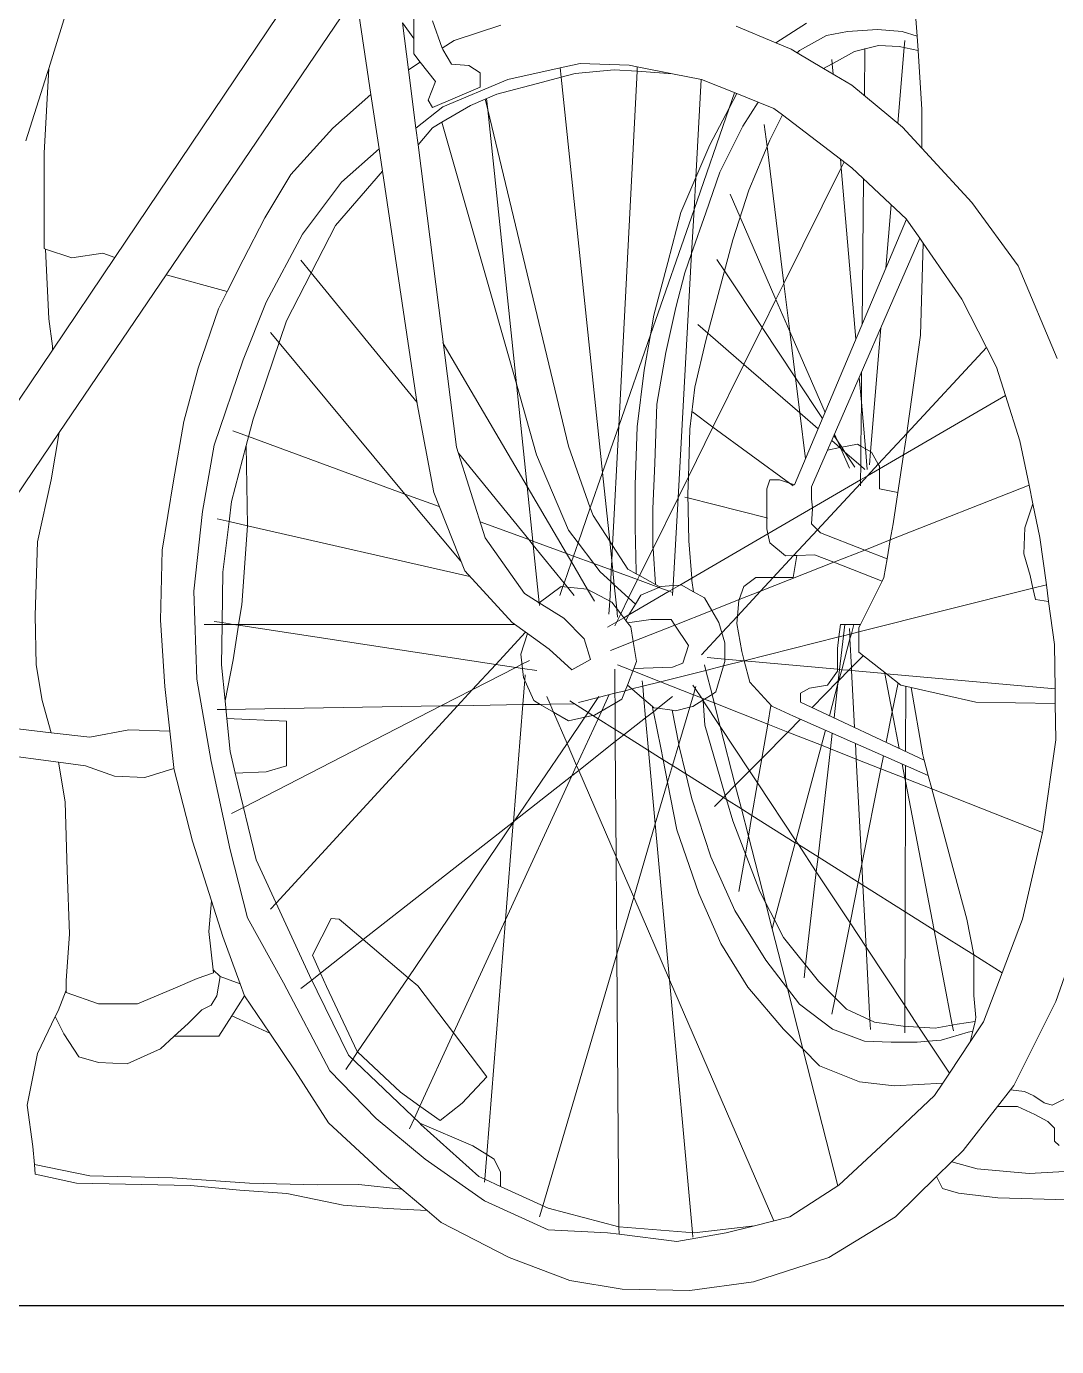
# Model space of a CAD drawing. Header units: metres. Extents: x 2304 to 3408, y 318 to 588.
# Drawn here: x 2638.878 to 2639.447, y 347.889 to 348.62 of the extents above; entities that cross this region are included whole.
import ezdxf

# ---------------------------------------------------------------- set-up
doc = ezdxf.new("R2010")
doc.units = ezdxf.units.M
doc.header["$LTSCALE"] = 5.5
doc.header["$MEASUREMENT"] = 0
doc.layers.add('HACH', color=251, linetype='Continuous', lineweight=5)
doc.layers.add('PENA 06', color=6, linetype='Continuous')

# ---------------------------------------------------------------- blocks, each defined once
blk = doc.blocks.new('Three_Bikes')
for p, q in [((0.08827, -0.39018), (0.21918, -0.19572)), ((0.05053, -0.28232), (0.06552, -0.23386)), ((0.22584, -0.24022), (0.11746, -0.40016)), ((0.23436, -0.29721), (0.22584, -0.24022)), ((0.25879, -0.26518), (0.25879, -0.24275)), ((0.275, -0.27078), (0.26952, -0.25512)), ((0.54591, -0.26383), (0.54526, -0.25397)), ((0.2524, -0.25624), (0.2558, -0.28304)), ((0.2524, -0.25624), (0.25879, -0.26518)), ((0.30838, -0.25756), (0.28188, -0.26639)), ((0.46533, -0.26764), (0.44275, -0.25814)), ((0.48287, -0.25648), (0.46533, -0.26764)), ((0.49423, -0.26357), (0.47887, -0.2721)), ((0.50618, -0.2613), (0.49423, -0.26357)), ((0.52324, -0.26016), (0.50618, -0.2613)), ((0.53747, -0.2613), (0.52324, -0.26016)), ((0.54591, -0.26383), (0.53747, -0.2613)), ((0.25879, -0.26518), (0.25879, -0.27409)), ((0.28188, -0.26639), (0.275, -0.27078)), ((0.27529, -0.27161), (0.275, -0.27078)), ((0.4741, -0.27133), (0.46533, -0.26764)), ((0.52381, -0.26926), (0.51016, -0.27267)), ((0.51615, -0.27118), (0.51588, -0.29786)), ((0.51615, -0.27088), (0.51615, -0.27118)), ((0.53576, -0.26983), (0.52381, -0.26926)), ((0.53853, -0.2704), (0.53493, -0.31363)), ((0.54645, -0.27205), (0.53576, -0.26983)), ((0.53886, -0.26647), (0.53853, -0.2704)), ((0.54645, -0.27205), (0.54591, -0.26383)), ((0.25879, -0.27409), (0.26249, -0.27877)), ((0.28024, -0.27986), (0.27529, -0.27161)), ((0.47749, -0.27335), (0.4741, -0.27133)), ((0.47887, -0.2721), (0.47749, -0.27335)), ((0.49256, -0.28232), (0.47749, -0.27335)), ((0.49256, -0.28232), (0.49992, -0.27836)), ((0.49744, -0.27969), (0.49722, -0.27719)), ((0.51016, -0.27267), (0.49992, -0.27836)), ((0.54645, -0.27205), (0.54867, -0.3058)), ((0.03745, -0.32364), (0.04961, -0.2853)), ((0.05053, -0.28232), (0.04805, -0.33074)), ((0.04961, -0.2853), (0.05053, -0.28232)), ((0.26249, -0.27877), (0.2558, -0.28304)), ((0.2558, -0.28304), (0.26005, -0.3165)), ((0.26249, -0.27877), (0.27117, -0.28976)), ((0.29014, -0.28068), (0.28024, -0.27986)), ((0.29674, -0.28481), (0.29014, -0.28068)), ((0.29674, -0.29305), (0.29674, -0.28481)), ((0.34236, -0.28206), (0.3124, -0.28865)), ((0.35365, -0.27958), (0.34236, -0.28206)), ((0.34236, -0.28206), (0.34291, -0.28735)), ((0.34291, -0.28735), (0.35094, -0.2853)), ((0.35094, -0.2853), (0.37311, -0.28312)), ((0.3817, -0.28041), (0.35365, -0.27958)), ((0.37311, -0.28312), (0.38617, -0.28384)), ((0.38617, -0.28384), (0.3757, -0.48643)), ((0.3863, -0.28133), (0.3817, -0.28041)), ((0.3863, -0.28133), (0.38617, -0.28384)), ((0.38617, -0.28384), (0.38898, -0.28399)), ((0.40641, -0.28535), (0.3863, -0.28133)), ((0.38898, -0.28399), (0.40641, -0.28535)), ((0.42295, -0.28865), (0.40641, -0.28535)), ((0.49256, -0.28232), (0.50875, -0.29195)), ((0.49794, -0.28552), (0.49744, -0.27969)), ((0.27117, -0.28976), (0.26704, -0.30048)), ((0.26952, -0.3046), (0.29674, -0.29305)), ((0.3124, -0.28865), (0.27528, -0.30432)), ((0.30617, -0.29703), (0.33225, -0.29008)), ((0.33225, -0.29008), (0.34291, -0.28735)), ((0.34291, -0.28735), (0.36648, -0.51294)), ((0.42281, -0.28863), (0.4197, -0.34466)), ((0.44316, -0.29673), (0.42295, -0.28865)), ((0.53762, -0.31587), (0.50875, -0.29195)), ((0.23436, -0.29721), (0.21257, -0.31648)), ((0.23436, -0.29721), (0.23898, -0.32814)), ((0.26704, -0.30048), (0.26952, -0.3046)), ((0.29957, -0.2999), (0.29117, -0.30355)), ((0.30617, -0.29703), (0.29957, -0.2999)), ((0.29957, -0.2999), (0.301, -0.30588)), ((0.301, -0.30588), (0.30034, -0.29956)), ((0.4388, -0.30496), (0.44184, -0.29621)), ((0.44316, -0.29673), (0.4388, -0.30496)), ((0.45523, -0.30156), (0.44316, -0.29673)), ((0.27528, -0.30432), (0.26005, -0.3165)), ((0.27486, -0.313), (0.29117, -0.30355)), ((0.31733, -0.46223), (0.301, -0.30588)), ((0.301, -0.30588), (0.34704, -0.49791)), ((0.41869, -0.36279), (0.4388, -0.30496)), ((0.4388, -0.30496), (0.42768, -0.32596)), ((0.45523, -0.30156), (0.44645, -0.31532)), ((0.4642, -0.30515), (0.45523, -0.30156)), ((0.46915, -0.3089), (0.4642, -0.30515)), ((0.54867, -0.3058), (0.54867, -0.32784)), ((0.26124, -0.32594), (0.26943, -0.31615)), ((0.26943, -0.31615), (0.27486, -0.313)), ((0.27486, -0.313), (0.31733, -0.46223)), ((0.44645, -0.31532), (0.43337, -0.34148)), ((0.46029, -0.3269), (0.45875, -0.31439)), ((0.46915, -0.3089), (0.46181, -0.32328)), ((0.46915, -0.3089), (0.50875, -0.33896)), ((0.54867, -0.32784), (0.53762, -0.31587)), ((0.21257, -0.31648), (0.18865, -0.34287)), ((0.26005, -0.3165), (0.26124, -0.32594)), ((0.46181, -0.32328), (0.44986, -0.35171)), ((0.04805, -0.33074), (0.04805, -0.38516)), ((0.23898, -0.32814), (0.21753, -0.3472)), ((0.23898, -0.32814), (0.2409, -0.34098)), ((0.26124, -0.32594), (0.28312, -0.49846)), ((0.42768, -0.32596), (0.4197, -0.34466)), ((0.46993, -0.40512), (0.46029, -0.3269)), ((0.57722, -0.35875), (0.54867, -0.32784)), ((0.50257, -0.33908), (0.50212, -0.33393)), ((0.50429, -0.33558), (0.50257, -0.33908)), ((0.53977, -0.36834), (0.50875, -0.33896)), ((0.18865, -0.34287), (0.1738, -0.36761)), ((0.2409, -0.34098), (0.21423, -0.37194)), ((0.26076, -0.47376), (0.2409, -0.34098)), ((0.4197, -0.34466), (0.41118, -0.36463)), ((0.4197, -0.34466), (0.41869, -0.36279)), ((0.43337, -0.34148), (0.4254, -0.36479)), ((0.50257, -0.33908), (0.46993, -0.40512)), ((0.511, -0.43681), (0.50257, -0.33908)), ((0.5154, -0.34526), (0.51456, -0.42835)), ((0.21753, -0.3472), (0.19525, -0.37689)), ((0.44986, -0.35171), (0.44076, -0.38014)), ((0.43919, -0.35412), (0.4449, -0.36722)), ((0.53105, -0.36008), (0.52804, -0.39627)), ((0.60362, -0.39503), (0.57722, -0.35875)), ((0.1738, -0.36761), (0.16142, -0.39152)), ((0.39378, -0.43444), (0.41869, -0.36279)), ((0.41118, -0.36463), (0.40379, -0.39306)), ((0.41869, -0.36279), (0.41729, -0.38795)), ((0.4254, -0.36479), (0.41729, -0.38795)), ((0.4449, -0.36722), (0.4654, -0.41428)), ((0.53977, -0.36834), (0.47603, -0.52003)), ((0.5401, -0.36865), (0.53977, -0.36834)), ((0.54743, -0.37925), (0.5401, -0.36865)), ((0.21423, -0.37194), (0.18618, -0.42637)), ((0.19525, -0.37689), (0.17463, -0.41565)), ((0.44076, -0.38014), (0.4345, -0.40346)), ((0.54743, -0.37925), (0.49486, -0.50011)), ((0.54933, -0.382), (0.54743, -0.37925)), ((0.54933, -0.382), (0.54792, -0.43448)), ((0.57145, -0.414), (0.54933, -0.382)), ((0.04805, -0.38516), (0.04878, -0.3854)), ((0.04878, -0.3854), (0.06379, -0.39041)), ((0.04878, -0.3854), (0.05067, -0.42516)), ((0.08827, -0.39018), (0.05264, -0.44311)), ((0.06379, -0.39041), (0.0815, -0.38778)), ((0.0815, -0.38778), (0.08827, -0.39018)), ((0.16142, -0.39152), (0.15232, -0.40971)), ((0.41729, -0.38795), (0.40955, -0.52733)), ((0.41729, -0.38795), (0.41346, -0.39891)), ((0.436, -0.3979), (0.43162, -0.39132)), ((0.19443, -0.39174), (0.20031, -0.39895)), ((0.20031, -0.39895), (0.26065, -0.47299)), ((0.40379, -0.39306), (0.39582, -0.42319)), ((0.41346, -0.39891), (0.40834, -0.41881)), ((0.45752, -0.43025), (0.436, -0.3979)), ((0.62589, -0.44781), (0.60362, -0.39503)), ((0.05658, -0.49), (0.11746, -0.40016)), ((0.15232, -0.40971), (0.11746, -0.40016)), ((0.4345, -0.40346), (0.4254, -0.43758)), ((0.46993, -0.40512), (0.4654, -0.41428)), ((0.47329, -0.43239), (0.46993, -0.40512)), ((0.15232, -0.40971), (0.1474, -0.41956)), ((0.4654, -0.41428), (0.45752, -0.43025)), ((0.4654, -0.41428), (0.47329, -0.43239)), ((0.58554, -0.44159), (0.57145, -0.414)), ((0.1474, -0.41956), (0.13585, -0.45337)), ((0.17463, -0.41565), (0.16143, -0.44864)), ((0.40834, -0.41881), (0.40265, -0.4444)), ((0.05067, -0.42516), (0.05264, -0.4409)), ((0.16721, -0.48245), (0.18618, -0.42637)), ((0.39582, -0.42319), (0.39378, -0.43444)), ((0.4209, -0.42852), (0.42652, -0.43339)), ((0.17711, -0.43297), (0.18197, -0.43882)), ((0.3757, -0.48643), (0.39378, -0.43444)), ((0.39378, -0.43444), (0.39013, -0.45447)), ((0.42652, -0.43339), (0.44713, -0.45127)), ((0.45752, -0.43025), (0.44713, -0.45127)), ((0.47655, -0.45887), (0.45752, -0.43025)), ((0.47329, -0.43239), (0.49343, -0.47862)), ((0.47655, -0.45887), (0.47329, -0.43239)), ((0.52519, -0.43036), (0.51931, -0.50096)), ((0.54792, -0.43448), (0.54044, -0.48759)), ((0.05264, -0.44311), (-0.05803, -0.60752)), ((0.05264, -0.4409), (0.05264, -0.44311)), ((0.18197, -0.43882), (0.25376, -0.52518)), ((0.27528, -0.43874), (0.27562, -0.43933)), ((0.27562, -0.43933), (0.32345, -0.52083)), ((0.40265, -0.4444), (0.39753, -0.47397)), ((0.4254, -0.43758), (0.41914, -0.4643)), ((0.58554, -0.44159), (0.53997, -0.49072)), ((0.59124, -0.45276), (0.58554, -0.44159)), ((0.16143, -0.44864), (0.14493, -0.49729)), ((0.44713, -0.45127), (0.42948, -0.48698)), ((0.44713, -0.45127), (0.47903, -0.47893)), ((0.13585, -0.45337), (0.1276, -0.48389)), ((0.39013, -0.45447), (0.38615, -0.48688)), ((0.49198, -0.48207), (0.47655, -0.45887)), ((0.47903, -0.47893), (0.47655, -0.45887)), ((0.51411, -0.47285), (0.51288, -0.45867)), ((0.51428, -0.45545), (0.51411, -0.47285)), ((0.59631, -0.46891), (0.59124, -0.45276)), ((0.31733, -0.46223), (0.32889, -0.50285)), ((0.32345, -0.52083), (0.31733, -0.46223)), ((0.41914, -0.4643), (0.4163, -0.48818)), ((0.26076, -0.47376), (0.27018, -0.52434)), ((0.39753, -0.47397), (0.39639, -0.50752)), ((0.51411, -0.47285), (0.51386, -0.49785)), ((0.51639, -0.4993), (0.51411, -0.47285)), ((0.59631, -0.46891), (0.53815, -0.50281)), ((0.60444, -0.49482), (0.59631, -0.46891)), ((0.41774, -0.47834), (0.42948, -0.48698)), ((0.48226, -0.50519), (0.47903, -0.47893)), ((0.47903, -0.47893), (0.48949, -0.488)), ((0.1276, -0.48389), (0.12182, -0.5177)), ((0.15566, -0.48905), (0.1646, -0.49234)), ((0.16323, -0.49754), (0.16721, -0.48245)), ((0.36648, -0.51294), (0.3757, -0.48643)), ((0.3757, -0.48643), (0.37218, -0.55461)), ((0.38615, -0.48688), (0.38501, -0.51986)), ((0.42948, -0.48698), (0.41546, -0.51535)), ((0.4163, -0.48818), (0.41546, -0.51535)), ((0.42948, -0.48698), (0.47304, -0.51903)), ((0.54044, -0.48759), (0.53997, -0.49072)), ((-0.0466, -0.64227), (0.05658, -0.49)), ((0.05658, -0.49), (0.05199, -0.51714)), ((0.1646, -0.49234), (0.25376, -0.52518)), ((0.49721, -0.4947), (0.50184, -0.49872)), ((0.50053, -0.49492), (0.49847, -0.49181)), ((0.49882, -0.49099), (0.50053, -0.49492)), ((0.50292, -0.4985), (0.50053, -0.49492)), ((0.50053, -0.49492), (0.50216, -0.49865)), ((0.51187, -0.49671), (0.50292, -0.4985)), ((0.51187, -0.49671), (0.51386, -0.49785)), ((0.53997, -0.49072), (0.52378, -0.50817)), ((0.53997, -0.49072), (0.53815, -0.50281)), ((0.60975, -0.5202), (0.60444, -0.49482)), ((0.14493, -0.49729), (0.13833, -0.53523)), ((0.16323, -0.49754), (0.15483, -0.52946)), ((0.16323, -0.49754), (0.16393, -0.54315)), ((0.29959, -0.55022), (0.28312, -0.49846)), ((0.28422, -0.50191), (0.32437, -0.55118)), ((0.32889, -0.50285), (0.34704, -0.54574)), ((0.34704, -0.49791), (0.35949, -0.53305)), ((0.49486, -0.50011), (0.4857, -0.52116)), ((0.49486, -0.50011), (0.50184, -0.49872)), ((0.50184, -0.49872), (0.50216, -0.49865)), ((0.50184, -0.49872), (0.5024, -0.4992)), ((0.50216, -0.49865), (0.50292, -0.4985)), ((0.50216, -0.49865), (0.5024, -0.4992)), ((0.5024, -0.4992), (0.50471, -0.50121)), ((0.5024, -0.4992), (0.50732, -0.51049)), ((0.50471, -0.50121), (0.50292, -0.4985)), ((0.50471, -0.50121), (0.51374, -0.50904)), ((0.51047, -0.50986), (0.50471, -0.50121)), ((0.51386, -0.49785), (0.51374, -0.50904)), ((0.51983, -0.50126), (0.51386, -0.49785)), ((0.51741, -0.51112), (0.51639, -0.4993)), ((0.51931, -0.50096), (0.51867, -0.5086)), ((0.51983, -0.50126), (0.52378, -0.50817)), ((0.53815, -0.50281), (0.52438, -0.51083)), ((0.53815, -0.50281), (0.53489, -0.5244)), ((0.39639, -0.50752), (0.39525, -0.53367)), ((0.51374, -0.50904), (0.51366, -0.51708)), ((0.51374, -0.50904), (0.51615, -0.51112)), ((0.52378, -0.50817), (0.5177, -0.51473)), ((0.52438, -0.51083), (0.5177, -0.51473)), ((0.52378, -0.50817), (0.52438, -0.50922)), ((0.52438, -0.50922), (0.52438, -0.51083)), ((0.52438, -0.51083), (0.52438, -0.5223)), ((0.05199, -0.51714), (0.04412, -0.55255)), ((0.12182, -0.5177), (0.11522, -0.55728)), ((0.35949, -0.53305), (0.36648, -0.51294)), ((0.36648, -0.51294), (0.37058, -0.55215)), ((0.41546, -0.51535), (0.40955, -0.52733)), ((0.41546, -0.51535), (0.41516, -0.52515)), ((0.46181, -0.51718), (0.4601, -0.5223)), ((0.4675, -0.51718), (0.46181, -0.51718)), ((0.47603, -0.52003), (0.4675, -0.51718)), ((0.47304, -0.51903), (0.47515, -0.52058)), ((0.51366, -0.51708), (0.48621, -0.53308)), ((0.51364, -0.5191), (0.48908, -0.54558)), ((0.51364, -0.5191), (0.51363, -0.52058)), ((0.5177, -0.51473), (0.51364, -0.5191)), ((0.51366, -0.51708), (0.51364, -0.5191)), ((0.5177, -0.51473), (0.51366, -0.51708)), ((0.25376, -0.52518), (0.27336, -0.53239)), ((0.25376, -0.52518), (0.28565, -0.56354)), ((0.27018, -0.52434), (0.28783, -0.56904)), ((0.32671, -0.55204), (0.32345, -0.52083)), ((0.32345, -0.52083), (0.34591, -0.55912)), ((0.38501, -0.51986), (0.38501, -0.54431)), ((0.40955, -0.52733), (0.39528, -0.55621)), ((0.40955, -0.52733), (0.40676, -0.57741)), ((0.41333, -0.52689), (0.41521, -0.52736)), ((0.41516, -0.52515), (0.41573, -0.55187)), ((0.4601, -0.54505), (0.4601, -0.5223)), ((0.4857, -0.52116), (0.4857, -0.52799)), ((0.53489, -0.5244), (0.52438, -0.5223)), ((0.53064, -0.55141), (0.60975, -0.5202)), ((0.53489, -0.5244), (0.53221, -0.5422)), ((0.61197, -0.53082), (0.60975, -0.5202)), ((0.15483, -0.52946), (0.15343, -0.54091)), ((0.35255, -0.553), (0.35949, -0.53305)), ((0.35949, -0.53305), (0.36107, -0.53749)), ((0.39525, -0.53367), (0.39525, -0.55585)), ((0.41521, -0.52736), (0.4601, -0.53873)), ((0.48621, -0.53308), (0.46072, -0.54793)), ((0.4857, -0.52799), (0.48621, -0.53308)), ((0.48627, -0.53367), (0.4857, -0.5422)), ((0.48621, -0.53308), (0.48627, -0.53367)), ((0.61197, -0.53082), (0.60744, -0.5444)), ((0.61599, -0.55007), (0.61197, -0.53082)), ((0.13833, -0.53523), (0.13338, -0.58058)), ((0.15343, -0.54091), (0.14658, -0.53935)), ((0.15343, -0.54091), (0.14988, -0.56986)), ((0.16391, -0.54331), (0.15343, -0.54091)), ((0.29665, -0.54097), (0.32437, -0.55118)), ((0.36107, -0.53749), (0.37058, -0.55215)), ((0.4601, -0.53873), (0.46064, -0.53887)), ((0.4857, -0.5422), (0.48908, -0.54558)), ((0.53221, -0.5422), (0.53064, -0.55141)), ((0.16391, -0.54331), (0.16063, -0.58851)), ((0.16393, -0.54315), (0.16391, -0.54331)), ((0.29079, -0.57226), (0.16391, -0.54331)), ((0.34704, -0.54574), (0.35255, -0.553)), ((0.38501, -0.54431), (0.38558, -0.56933)), ((0.46072, -0.54793), (0.41733, -0.57322)), ((0.4601, -0.54505), (0.46072, -0.54793)), ((0.46072, -0.54793), (0.46181, -0.55301)), ((0.48908, -0.54558), (0.47548, -0.56024)), ((0.48908, -0.54558), (0.49082, -0.54732)), ((0.49082, -0.54732), (0.51602, -0.55718)), ((0.60744, -0.5444), (0.60685, -0.55928)), ((0.04412, -0.55255), (0.0428, -0.59452)), ((0.11522, -0.55728), (0.11441, -0.59708)), ((0.29959, -0.55022), (0.32195, -0.58198)), ((0.32437, -0.55118), (0.32671, -0.55204)), ((0.32437, -0.55118), (0.32695, -0.55434)), ((0.32671, -0.55204), (0.34591, -0.55912)), ((0.32695, -0.55434), (0.32671, -0.55204)), ((0.32695, -0.55434), (0.34457, -0.57596)), ((0.33038, -0.5873), (0.32695, -0.55434)), ((0.34991, -0.56059), (0.35255, -0.553)), ((0.35255, -0.553), (0.36157, -0.56488)), ((0.37058, -0.55215), (0.37173, -0.56319)), ((0.37058, -0.55215), (0.37218, -0.55461)), ((0.37218, -0.55461), (0.37173, -0.56319)), ((0.37218, -0.55461), (0.38087, -0.568)), ((0.39528, -0.55621), (0.38759, -0.57177)), ((0.39525, -0.55585), (0.39528, -0.55621)), ((0.39528, -0.55621), (0.39659, -0.57681)), ((0.41573, -0.55187), (0.41733, -0.57322)), ((0.46181, -0.55301), (0.47091, -0.5604)), ((0.49839, -0.56413), (0.51602, -0.55718)), ((0.51602, -0.55718), (0.53064, -0.55141)), ((0.51602, -0.55718), (0.5288, -0.56218)), ((0.53064, -0.55141), (0.5288, -0.56218)), ((0.61964, -0.57701), (0.61599, -0.55007)), ((0.34457, -0.57596), (0.34875, -0.56394)), ((0.34591, -0.55912), (0.34875, -0.56394)), ((0.34591, -0.55912), (0.34991, -0.56059)), ((0.34875, -0.56394), (0.34991, -0.56059)), ((0.34875, -0.56394), (0.35797, -0.57966)), ((0.34991, -0.56059), (0.36157, -0.56488)), ((0.36157, -0.56488), (0.37146, -0.56852)), ((0.36157, -0.56488), (0.36519, -0.56965)), ((0.37173, -0.56319), (0.37146, -0.56852)), ((0.37173, -0.56319), (0.37232, -0.56884)), ((0.45657, -0.58063), (0.49839, -0.56413)), ((0.47548, -0.56024), (0.46373, -0.57291)), ((0.47091, -0.5604), (0.47548, -0.56024)), ((0.47513, -0.57291), (0.47732, -0.56018)), ((0.47548, -0.56024), (0.47732, -0.56018)), ((0.47732, -0.56018), (0.48741, -0.55983)), ((0.48741, -0.55983), (0.49839, -0.56413)), ((0.49839, -0.56413), (0.52595, -0.57491)), ((0.5288, -0.56218), (0.52697, -0.57288)), ((0.60685, -0.55928), (0.61042, -0.57177)), ((0.14988, -0.56986), (0.14943, -0.59859)), ((0.31489, -0.59845), (0.28783, -0.56904)), ((0.36519, -0.56965), (0.37112, -0.57508)), ((0.37146, -0.56852), (0.37112, -0.57508)), ((0.37146, -0.56852), (0.37232, -0.56884)), ((0.37232, -0.56884), (0.38646, -0.57405)), ((0.37232, -0.56884), (0.37317, -0.57697)), ((0.38087, -0.568), (0.38568, -0.5707)), ((0.38558, -0.56933), (0.38568, -0.5707)), ((0.38568, -0.5707), (0.38759, -0.57177)), ((0.38759, -0.57177), (0.38646, -0.57405)), ((0.38759, -0.57177), (0.39659, -0.57681)), ((0.61042, -0.57177), (0.61198, -0.57893)), ((0.33038, -0.5873), (0.34292, -0.5779)), ((0.3421, -0.58306), (0.34386, -0.578)), ((0.35777, -0.57955), (0.34292, -0.5779)), ((0.34386, -0.578), (0.34457, -0.57596)), ((0.34457, -0.57596), (0.34647, -0.57829)), ((0.34647, -0.57829), (0.35035, -0.58306)), ((0.37179, -0.58697), (0.35777, -0.57955)), ((0.35797, -0.57966), (0.3619, -0.58636)), ((0.37112, -0.57508), (0.37054, -0.58631)), ((0.37112, -0.57508), (0.37317, -0.57697)), ((0.37317, -0.57697), (0.38133, -0.58444)), ((0.37317, -0.57697), (0.3746, -0.59064)), ((0.38646, -0.57405), (0.38133, -0.58444)), ((0.38646, -0.57405), (0.39849, -0.57848)), ((0.38829, -0.58285), (0.39849, -0.57848)), ((0.39659, -0.57681), (0.39911, -0.57821)), ((0.39849, -0.57848), (0.39911, -0.57821)), ((0.39849, -0.57848), (0.40451, -0.5807)), ((0.39911, -0.57821), (0.39984, -0.5779)), ((0.39984, -0.5779), (0.40676, -0.57741)), ((0.40665, -0.57945), (0.40451, -0.5807)), ((0.40665, -0.57945), (0.40645, -0.58306)), ((0.41063, -0.57713), (0.40665, -0.57945)), ((0.40676, -0.57741), (0.40665, -0.57945)), ((0.40676, -0.57741), (0.41063, -0.57713)), ((0.41733, -0.57322), (0.41063, -0.57713)), ((0.41063, -0.57713), (0.41139, -0.57707)), ((0.41139, -0.57707), (0.41831, -0.58097)), ((0.41733, -0.57322), (0.41744, -0.57462)), ((0.41744, -0.57462), (0.41831, -0.58097)), ((0.44702, -0.57803), (0.44437, -0.58544)), ((0.45384, -0.57291), (0.44702, -0.57803)), ((0.46373, -0.57291), (0.45384, -0.57291)), ((0.46373, -0.57291), (0.45657, -0.58063)), ((0.46373, -0.57291), (0.47513, -0.57291)), ((0.61198, -0.57893), (0.51275, -0.60388)), ((0.52595, -0.57491), (0.51358, -0.59964)), ((0.52697, -0.57288), (0.52595, -0.57491)), ((0.61964, -0.57701), (0.61198, -0.57893)), ((0.61198, -0.57893), (0.61339, -0.58545)), ((0.62093, -0.58658), (0.61964, -0.57701)), ((0.13338, -0.58058), (0.13503, -0.63089)), ((0.32195, -0.58198), (0.33038, -0.5873)), ((0.33038, -0.5873), (0.34431, -0.59609)), ((0.33055, -0.58883), (0.33038, -0.5873)), ((0.37054, -0.58631), (0.37015, -0.59378)), ((0.37682, -0.59355), (0.37179, -0.58697)), ((0.38133, -0.58444), (0.37682, -0.59355)), ((0.3852, -0.58799), (0.38133, -0.58444)), ((0.40451, -0.5807), (0.38155, -0.59408)), ((0.3852, -0.58799), (0.38829, -0.58285)), ((0.40451, -0.5807), (0.40645, -0.58141)), ((0.41831, -0.58097), (0.42459, -0.5845)), ((0.42459, -0.5845), (0.42877, -0.5916)), ((0.42877, -0.5916), (0.44437, -0.58544)), ((0.45657, -0.58063), (0.44341, -0.59482)), ((0.44417, -0.58599), (0.44341, -0.59482)), ((0.44437, -0.58544), (0.44417, -0.58599)), ((0.44437, -0.58544), (0.45657, -0.58063)), ((0.62093, -0.58658), (0.61339, -0.58545)), ((0.62424, -0.6111), (0.62093, -0.58658)), ((0.0428, -0.59452), (0.04346, -0.62271)), ((0.16063, -0.58851), (0.15888, -0.59955)), ((0.37682, -0.59355), (0.37455, -0.59816)), ((0.3746, -0.59064), (0.3751, -0.59543)), ((0.37682, -0.59355), (0.37856, -0.59582)), ((0.38155, -0.59408), (0.37856, -0.59582)), ((0.38087, -0.59522), (0.38155, -0.59408)), ((0.38155, -0.59408), (0.3852, -0.58799)), ((0.40765, -0.59993), (0.42877, -0.5916)), ((0.42877, -0.5916), (0.43284, -0.59852)), ((0.44341, -0.59482), (0.43452, -0.6044)), ((0.44341, -0.59482), (0.44304, -0.59907)), ((0.11441, -0.59708), (0.11688, -0.63501)), ((0.13916, -0.59955), (0.14942, -0.59955)), ((0.14943, -0.59859), (0.14493, -0.5979)), ((0.14942, -0.59955), (0.14906, -0.62264)), ((0.14943, -0.59859), (0.14942, -0.59955)), ((0.14942, -0.59955), (0.15575, -0.59955)), ((0.15575, -0.59955), (0.14943, -0.59859)), ((0.15881, -0.60002), (0.15568, -0.61985)), ((0.15575, -0.59955), (0.15888, -0.59955)), ((0.15881, -0.60002), (0.15575, -0.59955)), ((0.15888, -0.59955), (0.15881, -0.60002)), ((0.30551, -0.62238), (0.15881, -0.60002)), ((0.15888, -0.59955), (0.31642, -0.59955)), ((0.31489, -0.59845), (0.32376, -0.60485)), ((0.34431, -0.59609), (0.35608, -0.60786)), ((0.37455, -0.59816), (0.36933, -0.6012)), ((0.37455, -0.59816), (0.37345, -0.60038)), ((0.37856, -0.59582), (0.37455, -0.59816)), ((0.37856, -0.59582), (0.3797, -0.59731)), ((0.38087, -0.59522), (0.3797, -0.59731)), ((0.3797, -0.59731), (0.38069, -0.59861)), ((0.38069, -0.59861), (0.39406, -0.59687)), ((0.38069, -0.59861), (0.38252, -0.60099)), ((0.38252, -0.60099), (0.3839, -0.6093)), ((0.3839, -0.6093), (0.40765, -0.59993)), ((0.39406, -0.59687), (0.40561, -0.59687)), ((0.40561, -0.59687), (0.40765, -0.59993)), ((0.40765, -0.59993), (0.41551, -0.61171)), ((0.43284, -0.59852), (0.43614, -0.61006)), ((0.44304, -0.59907), (0.44588, -0.61499)), ((0.50131, -0.60676), (0.5022, -0.59964)), ((0.5022, -0.59964), (0.51358, -0.59964)), ((0.50393, -0.6061), (0.50467, -0.59964)), ((0.50732, -0.60192), (0.50749, -0.6052)), ((0.50985, -0.59964), (0.50842, -0.60497)), ((0.51358, -0.59964), (0.51275, -0.60131)), ((0.51275, -0.60131), (0.51275, -0.60388)), ((0.32248, -0.60392), (0.30551, -0.62238)), ((0.31982, -0.61666), (0.32376, -0.60485)), ((0.32376, -0.60485), (0.33607, -0.61374)), ((0.35608, -0.60786), (0.35961, -0.61962)), ((0.37098, -0.6144), (0.3839, -0.6093)), ((0.3839, -0.6093), (0.38582, -0.62078)), ((0.43452, -0.6044), (0.42295, -0.61687)), ((0.43614, -0.62078), (0.43614, -0.61006)), ((0.50131, -0.60676), (0.44726, -0.62034)), ((0.50049, -0.61328), (0.50131, -0.60676)), ((0.50393, -0.6061), (0.50131, -0.60676)), ((0.50171, -0.62532), (0.50393, -0.6061)), ((0.50763, -0.60791), (0.50292, -0.62543)), ((0.50749, -0.6052), (0.50393, -0.6061)), ((0.50842, -0.60497), (0.50749, -0.6052)), ((0.50749, -0.6052), (0.50763, -0.60791)), ((0.50842, -0.60497), (0.50763, -0.60791)), ((0.50763, -0.60791), (0.50849, -0.62423)), ((0.51275, -0.60388), (0.50842, -0.60497)), ((0.51275, -0.60388), (0.51275, -0.61552)), ((0.31982, -0.61666), (0.32147, -0.62985)), ((0.34902, -0.6255), (0.33607, -0.61374)), ((0.41551, -0.61171), (0.41221, -0.62161)), ((0.44588, -0.61499), (0.44726, -0.62034)), ((0.50049, -0.62521), (0.50049, -0.61328)), ((0.50849, -0.62423), (0.5152, -0.61743)), ((0.51275, -0.61552), (0.52838, -0.62772)), ((0.62463, -0.6364), (0.62424, -0.6111)), ((0.04346, -0.62271), (0.04674, -0.64304)), ((0.14906, -0.62264), (0.15112, -0.64327)), ((0.15112, -0.64327), (0.15568, -0.61985)), ((0.30551, -0.62238), (0.29206, -0.637)), ((0.29206, -0.637), (0.31706, -0.62414)), ((0.31706, -0.62414), (0.30551, -0.62238)), ((0.31706, -0.62414), (0.32053, -0.62235)), ((0.32082, -0.62471), (0.31706, -0.62414)), ((0.32053, -0.62235), (0.32478, -0.62017)), ((0.3289, -0.62594), (0.32082, -0.62471)), ((0.35961, -0.61962), (0.34902, -0.6255)), ((0.37355, -0.63887), (0.37345, -0.62512)), ((0.38378, -0.62607), (0.3751, -0.62264)), ((0.38428, -0.62477), (0.38064, -0.63423)), ((0.38582, -0.62078), (0.38428, -0.62477)), ((0.40644, -0.62408), (0.38428, -0.62477)), ((0.41221, -0.62161), (0.40644, -0.62408)), ((0.42542, -0.62583), (0.4246, -0.62264)), ((0.43541, -0.62332), (0.42542, -0.62583)), ((0.43614, -0.61941), (0.42625, -0.61852)), ((0.43119, -0.6381), (0.43541, -0.62332)), ((0.44706, -0.62039), (0.43541, -0.62332)), ((0.43614, -0.62078), (0.43541, -0.62332)), ((0.44706, -0.62039), (0.43614, -0.61941)), ((0.44726, -0.62034), (0.44706, -0.62039)), ((0.44728, -0.62041), (0.44706, -0.62039)), ((0.44726, -0.62034), (0.44728, -0.62041)), ((0.50049, -0.62521), (0.44728, -0.62041)), ((0.44728, -0.62041), (0.45043, -0.63262)), ((0.50049, -0.62636), (0.50049, -0.62521)), ((0.50171, -0.62532), (0.50049, -0.62521)), ((0.50695, -0.62579), (0.50849, -0.62423)), ((0.50849, -0.62423), (0.50858, -0.62594)), ((0.13503, -0.63089), (0.14328, -0.6779)), ((0.32208, -0.63124), (0.32095, -0.64538)), ((0.32724, -0.64305), (0.32147, -0.62985)), ((0.3223, -0.62842), (0.32208, -0.63124)), ((0.3996, -0.63233), (0.38378, -0.62607)), ((0.38941, -0.63489), (0.38912, -0.63171)), ((0.3996, -0.63233), (0.38941, -0.63489)), ((0.42542, -0.62583), (0.3996, -0.63233)), ((0.41827, -0.6397), (0.3996, -0.63233)), ((0.42892, -0.63952), (0.42542, -0.62583)), ((0.46295, -0.64626), (0.45043, -0.63262)), ((0.48598, -0.64705), (0.50096, -0.63186)), ((0.4948, -0.63432), (0.50049, -0.62636)), ((0.50128, -0.63153), (0.50078, -0.6334)), ((0.50078, -0.6334), (0.50096, -0.63186)), ((0.50096, -0.63186), (0.50171, -0.62532)), ((0.50096, -0.63186), (0.50128, -0.63153)), ((0.50292, -0.62543), (0.50128, -0.63153)), ((0.50128, -0.63153), (0.50695, -0.62579)), ((0.50292, -0.62543), (0.50171, -0.62532)), ((0.50695, -0.62579), (0.50292, -0.62543)), ((0.50858, -0.62594), (0.50695, -0.62579)), ((0.52752, -0.62765), (0.50858, -0.62594)), ((0.50858, -0.62594), (0.51028, -0.65842)), ((0.52752, -0.62765), (0.52739, -0.62695)), ((0.52838, -0.62772), (0.52752, -0.62765)), ((0.53172, -0.64956), (0.52752, -0.62765)), ((0.62463, -0.6364), (0.52838, -0.62772)), ((0.52838, -0.62772), (0.5367, -0.63422)), ((0.11688, -0.63501), (0.11961, -0.66046)), ((0.27428, -0.64614), (0.29206, -0.637)), ((0.29206, -0.637), (0.2838, -0.64599)), ((0.37355, -0.63887), (0.36405, -0.64126)), ((0.36604, -0.64889), (0.37015, -0.63996)), ((0.37942, -0.6374), (0.37355, -0.63887)), ((0.3736, -0.64452), (0.37355, -0.63887)), ((0.37942, -0.6374), (0.37757, -0.64222)), ((0.38064, -0.63423), (0.37942, -0.6374)), ((0.38325, -0.63644), (0.37942, -0.6374)), ((0.38325, -0.63644), (0.38064, -0.63423)), ((0.38941, -0.63489), (0.38325, -0.63644)), ((0.38911, -0.6414), (0.38325, -0.63644)), ((0.39008, -0.64224), (0.38941, -0.63489)), ((0.41618, -0.6468), (0.41827, -0.6397)), ((0.41931, -0.63617), (0.418, -0.63419)), ((0.41827, -0.6397), (0.41931, -0.63617)), ((0.42284, -0.64151), (0.41827, -0.6397)), ((0.41931, -0.63617), (0.41965, -0.63501)), ((0.42284, -0.64151), (0.41931, -0.63617)), ((0.42892, -0.63952), (0.42461, -0.64221)), ((0.43119, -0.6381), (0.42892, -0.63952)), ((0.43018, -0.64441), (0.42892, -0.63952)), ((0.47944, -0.63887), (0.48456, -0.63603)), ((0.47944, -0.64399), (0.47944, -0.63887)), ((0.48456, -0.63603), (0.4948, -0.63432)), ((0.50078, -0.6334), (0.49587, -0.65168)), ((0.49853, -0.65293), (0.50078, -0.6334)), ((0.53172, -0.64956), (0.53505, -0.63294)), ((0.54261, -0.63557), (0.5367, -0.63422)), ((0.53934, -0.67203), (0.53945, -0.63485)), ((0.54261, -0.63557), (0.57936, -0.64395)), ((0.54261, -0.63557), (0.54914, -0.67408)), ((0.62475, -0.64464), (0.62463, -0.6364)), ((0.04674, -0.64304), (0.05204, -0.66137)), ((0.15112, -0.64327), (0.15212, -0.65329)), ((0.15161, -0.64813), (0.27428, -0.64614)), ((0.16167, -0.70406), (0.27428, -0.64614)), ((0.2838, -0.64599), (0.18025, -0.75859)), ((0.27428, -0.64614), (0.2838, -0.64599)), ((0.2838, -0.64599), (0.32095, -0.64538)), ((0.32095, -0.64538), (0.31562, -0.71215)), ((0.32095, -0.64538), (0.33097, -0.64522)), ((0.33097, -0.64522), (0.32724, -0.64305)), ((0.33097, -0.64522), (0.33656, -0.64513)), ((0.3385, -0.64961), (0.33097, -0.64522)), ((0.33468, -0.64079), (0.33656, -0.64513)), ((0.33656, -0.64513), (0.35035, -0.64491)), ((0.33656, -0.64513), (0.3385, -0.64961)), ((0.35826, -0.64979), (0.34788, -0.64326)), ((0.36405, -0.64126), (0.35283, -0.64408)), ((0.35826, -0.64979), (0.36405, -0.64126)), ((0.3736, -0.64452), (0.36189, -0.65129)), ((0.36405, -0.64126), (0.36438, -0.64079)), ((0.37757, -0.64222), (0.3736, -0.64452)), ((0.37371, -0.65951), (0.3736, -0.64452)), ((0.39008, -0.64224), (0.38911, -0.6414)), ((0.39492, -0.64647), (0.39008, -0.64224)), ((0.39105, -0.65288), (0.39008, -0.64224)), ((0.39492, -0.64647), (0.39525, -0.64837)), ((0.39571, -0.64717), (0.39492, -0.64647)), ((0.39547, -0.64941), (0.39794, -0.64747)), ((0.39794, -0.64747), (0.39571, -0.64717)), ((0.39794, -0.64747), (0.40645, -0.64079)), ((0.40618, -0.64857), (0.39794, -0.64747)), ((0.41618, -0.6468), (0.40809, -0.64882)), ((0.40995, -0.66796), (0.41618, -0.6468)), ((0.41799, -0.64635), (0.41618, -0.6468)), ((0.42368, -0.64279), (0.41799, -0.64635)), ((0.42368, -0.64279), (0.42284, -0.64151)), ((0.42461, -0.64221), (0.42284, -0.64151)), ((0.42461, -0.64221), (0.42368, -0.64279)), ((0.42395, -0.64319), (0.42368, -0.64279)), ((0.42391, -0.64265), (0.42395, -0.64319)), ((0.42395, -0.64319), (0.42483, -0.65707)), ((0.43361, -0.65781), (0.42395, -0.64319)), ((0.43018, -0.64441), (0.42461, -0.64221)), ((0.46071, -0.65648), (0.43018, -0.64441)), ((0.43361, -0.65781), (0.43018, -0.64441)), ((0.46071, -0.65648), (0.46255, -0.64583)), ((0.46295, -0.64626), (0.47546, -0.65195)), ((0.54991, -0.67698), (0.47944, -0.64399)), ((0.57936, -0.64395), (0.62475, -0.64464)), ((0.62507, -0.66553), (0.62475, -0.64464)), ((-0.01264, -0.65398), (0.05204, -0.66137)), ((0.14658, -0.64821), (0.15161, -0.64813)), ((0.15212, -0.65329), (0.15401, -0.67212)), ((0.15212, -0.65329), (0.18618, -0.6548)), ((0.18618, -0.6548), (0.18618, -0.68037)), ((0.34704, -0.65459), (0.3385, -0.64961)), ((0.3385, -0.64961), (0.34625, -0.6675)), ((0.34625, -0.6675), (0.35642, -0.65251)), ((0.35642, -0.65251), (0.34704, -0.65459)), ((0.35169, -0.68007), (0.36397, -0.65339)), ((0.35642, -0.65251), (0.35826, -0.64979)), ((0.36097, -0.6515), (0.35642, -0.65251)), ((0.36097, -0.6515), (0.35826, -0.64979)), ((0.36189, -0.65129), (0.36097, -0.6515)), ((0.36397, -0.65339), (0.36097, -0.6515)), ((0.36397, -0.65339), (0.36604, -0.64889)), ((0.37371, -0.65951), (0.36397, -0.65339)), ((0.37865, -0.66263), (0.39105, -0.65288)), ((0.39105, -0.65288), (0.39547, -0.64941)), ((0.39274, -0.67149), (0.39105, -0.65288)), ((0.39525, -0.64837), (0.39547, -0.64941)), ((0.39547, -0.64941), (0.3998, -0.66998)), ((0.40618, -0.64857), (0.40995, -0.66796)), ((0.40809, -0.64882), (0.40618, -0.64857)), ((0.4722, -0.66102), (0.47942, -0.6537)), ((0.55228, -0.68585), (0.47546, -0.65195)), ((0.52827, -0.66684), (0.53172, -0.64956)), ((0.53571, -0.67033), (0.53172, -0.64956)), ((0.05204, -0.66137), (0.07398, -0.66388)), ((0.07398, -0.66388), (0.09626, -0.65975)), ((0.09626, -0.65975), (0.11961, -0.66046)), ((0.11961, -0.66046), (0.12183, -0.68119)), ((0.37376, -0.66647), (0.37371, -0.65951)), ((0.37865, -0.66263), (0.37371, -0.65951)), ((0.37376, -0.66647), (0.37865, -0.66263)), ((0.39274, -0.67149), (0.37865, -0.66263)), ((0.42483, -0.65707), (0.43337, -0.68664)), ((0.44222, -0.69141), (0.43361, -0.65781)), ((0.45037, -0.68316), (0.43361, -0.65781)), ((0.45733, -0.6761), (0.46071, -0.65648)), ((0.45733, -0.6761), (0.4722, -0.66102)), ((0.4722, -0.66102), (0.46071, -0.65648)), ((0.49133, -0.66858), (0.4722, -0.66102)), ((0.49364, -0.65997), (0.49133, -0.66858)), ((0.4965, -0.67062), (0.49752, -0.66169)), ((-0.01346, -0.66882), (0.0562, -0.67829)), ((0.31633, -0.71159), (0.34625, -0.6675)), ((0.34625, -0.6675), (0.35169, -0.68007)), ((0.3529, -0.68286), (0.37376, -0.66647)), ((0.37425, -0.73216), (0.37376, -0.66647)), ((0.3998, -0.66998), (0.40112, -0.67677)), ((0.40638, -0.68008), (0.40995, -0.66796)), ((0.40995, -0.66796), (0.41004, -0.66844)), ((0.41004, -0.66844), (0.414, -0.68487)), ((0.49133, -0.66858), (0.47671, -0.72302)), ((0.4965, -0.67062), (0.49133, -0.66858)), ((0.51075, -0.66752), (0.51122, -0.67644)), ((0.61764, -0.71748), (0.62507, -0.66553)), ((0.14328, -0.6779), (0.15401, -0.7282)), ((0.15401, -0.67212), (0.15696, -0.68444)), ((0.39656, -0.71345), (0.39274, -0.67149)), ((0.40112, -0.67677), (0.39274, -0.67149)), ((0.40112, -0.67677), (0.4036, -0.68952)), ((0.40638, -0.68008), (0.40112, -0.67677)), ((0.45037, -0.68316), (0.45733, -0.6761)), ((0.45492, -0.69006), (0.45733, -0.6761)), ((0.48939, -0.73231), (0.4965, -0.67062)), ((0.51122, -0.67644), (0.4965, -0.67062)), ((0.52524, -0.68198), (0.51122, -0.67644)), ((0.51122, -0.67644), (0.51436, -0.73636)), ((0.52524, -0.68198), (0.52672, -0.67457)), ((0.54914, -0.67408), (0.54991, -0.67698)), ((0.54991, -0.67698), (0.55228, -0.68585)), ((0.0562, -0.67829), (0.05986, -0.70074)), ((0.07151, -0.68037), (0.0562, -0.67829)), ((0.07151, -0.68037), (0.08801, -0.68614)), ((0.10533, -0.68697), (0.12201, -0.68189)), ((0.12183, -0.68119), (0.12201, -0.68189)), ((0.12201, -0.68189), (0.13256, -0.72325)), ((0.17463, -0.68367), (0.15696, -0.68444)), ((0.15696, -0.68444), (0.16886, -0.73397)), ((0.18618, -0.68037), (0.17463, -0.68367)), ((0.349, -0.68592), (0.35169, -0.68007)), ((0.349, -0.68592), (0.3529, -0.68286)), ((0.35169, -0.68007), (0.3529, -0.68286)), ((0.3529, -0.68286), (0.37425, -0.73216)), ((0.4036, -0.68952), (0.40638, -0.68008)), ((0.414, -0.68487), (0.40638, -0.68008)), ((0.4354, -0.69834), (0.414, -0.68487)), ((0.414, -0.68487), (0.41744, -0.69915)), ((0.44222, -0.69141), (0.45037, -0.68316)), ((0.45492, -0.69006), (0.45037, -0.68316)), ((0.51436, -0.73636), (0.52524, -0.68198)), ((0.53898, -0.68741), (0.52524, -0.68198)), ((0.53898, -0.68741), (0.53743, -0.67929)), ((0.53929, -0.68753), (0.53932, -0.68013)), ((0.08801, -0.68614), (0.10533, -0.68697)), ((0.31115, -0.76818), (0.349, -0.68592)), ((0.31633, -0.71159), (0.349, -0.68592)), ((0.39656, -0.71345), (0.4036, -0.68952)), ((0.4036, -0.68952), (0.40891, -0.71678)), ((0.43337, -0.68664), (0.43649, -0.69722)), ((0.43649, -0.69722), (0.44222, -0.69141)), ((0.44565, -0.70479), (0.44222, -0.69141)), ((0.45172, -0.70861), (0.45492, -0.69006)), ((0.47671, -0.72302), (0.45492, -0.69006)), ((0.53929, -0.68753), (0.53898, -0.68741)), ((0.53929, -0.68901), (0.53898, -0.68741)), ((0.53907, -0.76358), (0.53929, -0.68901)), ((0.53929, -0.68901), (0.53929, -0.68753)), ((0.55432, -0.69347), (0.53929, -0.68753)), ((0.55559, -0.77398), (0.53929, -0.68901)), ((0.55228, -0.68585), (0.55432, -0.69347)), ((0.41744, -0.69915), (0.42825, -0.73213)), ((0.43036, -0.70344), (0.4354, -0.69834)), ((0.4354, -0.69834), (0.43649, -0.69722)), ((0.43715, -0.69944), (0.4354, -0.69834)), ((0.43649, -0.69722), (0.43715, -0.69944)), ((0.43715, -0.69944), (0.44076, -0.71166)), ((0.44565, -0.70479), (0.43715, -0.69944)), ((0.55432, -0.69347), (0.56498, -0.73345)), ((0.61743, -0.71841), (0.55432, -0.69347)), ((0.05986, -0.70074), (0.06117, -0.74009)), ((0.15483, -0.70758), (0.16167, -0.70406)), ((0.44967, -0.72048), (0.44565, -0.70479)), ((0.45172, -0.70861), (0.44565, -0.70479)), ((0.22992, -0.77948), (0.31562, -0.71215)), ((0.25554, -0.80118), (0.31558, -0.7127)), ((0.31558, -0.7127), (0.31115, -0.76818)), ((0.31558, -0.7127), (0.31633, -0.71159)), ((0.31562, -0.71215), (0.31558, -0.7127)), ((0.31562, -0.71215), (0.31633, -0.71159)), ((0.38425, -0.75525), (0.39656, -0.71345)), ((0.40464, -0.80232), (0.39656, -0.71345)), ((0.45612, -0.75203), (0.44076, -0.71166)), ((0.44967, -0.72048), (0.45172, -0.70861)), ((0.47641, -0.72414), (0.45172, -0.70861)), ((0.40891, -0.71678), (0.42142, -0.75317)), ((0.44794, -0.73053), (0.44967, -0.72048)), ((0.45934, -0.75821), (0.44967, -0.72048)), ((0.47671, -0.72302), (0.47641, -0.72414)), ((0.47819, -0.72526), (0.47671, -0.72302)), ((0.60609, -0.76778), (0.61743, -0.71841)), ((0.61743, -0.71841), (0.61764, -0.71748)), ((0.13256, -0.72325), (0.1434, -0.75732)), ((0.15401, -0.7282), (0.16391, -0.76696)), ((0.44424, -0.752), (0.44794, -0.73053)), ((0.47641, -0.72414), (0.46457, -0.76821)), ((0.47819, -0.72526), (0.47641, -0.72414)), ((0.48842, -0.74074), (0.47819, -0.72526)), ((0.48939, -0.73231), (0.47819, -0.72526)), ((0.16886, -0.73397), (0.19938, -0.79995)), ((0.37467, -0.7878), (0.37425, -0.73216)), ((0.37425, -0.73216), (0.38425, -0.75525)), ((0.42825, -0.73213), (0.4419, -0.76284)), ((0.48842, -0.74074), (0.48939, -0.73231)), ((0.51228, -0.74672), (0.48939, -0.73231)), ((0.51228, -0.74672), (0.51436, -0.73636)), ((0.51436, -0.73636), (0.51499, -0.74842)), ((0.56498, -0.73345), (0.57422, -0.76774)), ((0.06117, -0.74009), (0.06248, -0.77615)), ((0.48229, -0.79392), (0.48842, -0.74074)), ((0.50766, -0.76985), (0.48842, -0.74074)), ((0.42142, -0.75317), (0.43393, -0.7816)), ((0.45612, -0.75203), (0.45934, -0.75821)), ((0.50766, -0.76985), (0.51228, -0.74672)), ((0.51499, -0.74842), (0.51228, -0.74672)), ((0.53907, -0.76358), (0.51499, -0.74842)), ((0.51499, -0.74842), (0.51684, -0.78374)), ((0.14186, -0.77484), (0.1434, -0.75732)), ((0.1434, -0.75732), (0.14988, -0.77768)), ((0.18025, -0.75859), (0.17711, -0.76201)), ((0.37467, -0.7878), (0.38425, -0.75525)), ((0.38425, -0.75525), (0.40464, -0.80232)), ((0.46321, -0.77327), (0.45934, -0.75821)), ((0.45934, -0.75821), (0.46457, -0.76821)), ((0.16391, -0.76696), (0.18453, -0.80407)), ((0.21171, -0.76749), (0.20108, -0.7884)), ((0.21617, -0.76783), (0.21171, -0.76749)), ((0.22992, -0.77948), (0.21617, -0.76783)), ((0.28149, -0.83264), (0.31115, -0.76818)), ((0.31115, -0.76818), (0.30046, -0.90213)), ((0.4419, -0.76284), (0.45953, -0.79127)), ((0.46457, -0.76821), (0.46321, -0.77327)), ((0.46457, -0.76821), (0.46977, -0.77819)), ((0.5389, -0.81713), (0.53907, -0.76358)), ((0.55559, -0.77398), (0.53907, -0.76358)), ((0.57422, -0.76774), (0.57818, -0.78819)), ((0.59444, -0.79842), (0.60609, -0.76778)), ((0.14429, -0.79675), (0.14186, -0.77484)), ((0.46321, -0.77327), (0.46316, -0.77344)), ((0.47193, -0.8073), (0.46321, -0.77327)), ((0.4991, -0.81262), (0.50766, -0.76985)), ((0.51684, -0.78374), (0.50766, -0.76985)), ((0.56598, -0.82816), (0.55559, -0.77398)), ((0.57818, -0.78819), (0.55559, -0.77398)), ((0.06248, -0.77615), (0.06052, -0.80304)), ((0.14988, -0.77768), (0.15979, -0.80475)), ((0.20559, -0.7986), (0.22992, -0.77948)), ((0.25554, -0.80118), (0.22992, -0.77948)), ((0.43393, -0.7816), (0.44929, -0.80662)), ((0.46977, -0.77819), (0.48968, -0.80321)), ((0.62507, -0.81479), (0.63625, -0.7828)), ((0.20108, -0.7884), (0.20559, -0.7986)), ((0.33242, -0.93131), (0.37467, -0.7878)), ((0.37584, -0.94341), (0.37467, -0.7878)), ((0.5389, -0.81713), (0.51684, -0.78374)), ((0.51684, -0.78374), (0.51902, -0.82535)), ((0.57818, -0.78819), (0.57818, -0.81128)), ((0.59444, -0.79842), (0.57818, -0.78819)), ((0.1353, -0.80172), (0.14448, -0.79845)), ((0.14448, -0.79845), (0.14429, -0.79675)), ((0.14841, -0.80041), (0.14429, -0.79675)), ((0.45953, -0.79127), (0.47193, -0.8073)), ((0.48145, -0.80118), (0.48229, -0.79392)), ((0.58382, -0.82634), (0.59444, -0.79842)), ((0.06052, -0.80304), (0.06052, -0.80835)), ((0.12152, -0.80763), (0.1353, -0.80172)), ((0.14645, -0.81156), (0.1484, -0.8005)), ((0.1484, -0.8005), (0.14841, -0.80041)), ((0.1484, -0.8005), (0.15979, -0.80475)), ((0.15979, -0.80475), (0.16226, -0.81149)), ((0.18453, -0.80407), (0.21093, -0.85437)), ((0.19443, -0.80737), (0.20063, -0.8025)), ((0.19938, -0.79995), (0.22165, -0.8453)), ((0.20063, -0.8025), (0.20559, -0.7986)), ((0.20559, -0.7986), (0.20897, -0.80623)), ((0.22678, -0.84357), (0.25554, -0.80118)), ((0.26111, -0.80589), (0.25554, -0.80118)), ((0.28149, -0.83264), (0.26111, -0.80589)), ((0.41777, -0.94666), (0.40464, -0.80232)), ((0.40464, -0.80232), (0.46424, -0.93992)), ((0.48968, -0.80321), (0.50561, -0.81913)), ((0.06052, -0.80835), (0.05592, -0.82008)), ((0.06052, -0.80835), (0.06052, -0.80959)), ((0.06052, -0.80959), (0.07888, -0.81615)), ((0.10119, -0.81615), (0.12152, -0.80763)), ((0.14317, -0.81681), (0.14645, -0.81156)), ((0.15492, -0.823), (0.16226, -0.81149)), ((0.16226, -0.81149), (0.17669, -0.83293)), ((0.20897, -0.80623), (0.22646, -0.84327)), ((0.44929, -0.80662), (0.46977, -0.8305)), ((0.48077, -0.8418), (0.47193, -0.8073)), ((0.47193, -0.8073), (0.47887, -0.81629)), ((0.49722, -0.82199), (0.4991, -0.81262)), ((0.57818, -0.81128), (0.5795, -0.82381)), ((0.05592, -0.82008), (0.05431, -0.82341)), ((0.07888, -0.81615), (0.10119, -0.81615)), ((0.13005, -0.8273), (0.13792, -0.81943)), ((0.13792, -0.81943), (0.14317, -0.81681)), ((0.47887, -0.81629), (0.49765, -0.8305)), ((0.50561, -0.81913), (0.52154, -0.82652)), ((0.53887, -0.82885), (0.5389, -0.81713)), ((0.54699, -0.82936), (0.5389, -0.81713)), ((0.60114, -0.86262), (0.62507, -0.81479)), ((0.04412, -0.84435), (0.05431, -0.82341)), ((0.05431, -0.82341), (0.0592, -0.8332)), ((0.12218, -0.83451), (0.13005, -0.8273)), ((0.14758, -0.83451), (0.15492, -0.823)), ((0.15492, -0.823), (0.17669, -0.83293)), ((0.51902, -0.82535), (0.5193, -0.83082)), ((0.52154, -0.82652), (0.53803, -0.8288)), ((0.56875, -0.82766), (0.55624, -0.82993)), ((0.56661, -0.83145), (0.56598, -0.82816)), ((0.56875, -0.82766), (0.57895, -0.82615)), ((0.57622, -0.83773), (0.58382, -0.82634)), ((0.57895, -0.82615), (0.57763, -0.83175)), ((0.5795, -0.82381), (0.57895, -0.82615)), ((0.0592, -0.8332), (0.06773, -0.84631)), ((0.1143, -0.84172), (0.12218, -0.83451)), ((0.12218, -0.83451), (0.14758, -0.83451)), ((0.17669, -0.83293), (0.19113, -0.85437)), ((0.26224, -0.87447), (0.28149, -0.83264)), ((0.30056, -0.85767), (0.28149, -0.83264)), ((0.46977, -0.8305), (0.48077, -0.8418)), ((0.49765, -0.8305), (0.51585, -0.83733)), ((0.53803, -0.8288), (0.54699, -0.82936)), ((0.53886, -0.83271), (0.53887, -0.82885)), ((0.54699, -0.82936), (0.55624, -0.82993)), ((0.55228, -0.83737), (0.54699, -0.82936)), ((0.55965, -0.83676), (0.57501, -0.83221)), ((0.57501, -0.83221), (0.57763, -0.83175)), ((0.57763, -0.83175), (0.57622, -0.83773)), ((0.09528, -0.85025), (0.1143, -0.84172)), ((0.22404, -0.8476), (0.22678, -0.84357)), ((0.22646, -0.84327), (0.22678, -0.84357)), ((0.22678, -0.84357), (0.25116, -0.86659)), ((0.48077, -0.8418), (0.49025, -0.85154)), ((0.50078, -0.91987), (0.48077, -0.8418)), ((0.51585, -0.83733), (0.53121, -0.8379)), ((0.53121, -0.8379), (0.546, -0.8379)), ((0.546, -0.8379), (0.55228, -0.83737)), ((0.55228, -0.83737), (0.55965, -0.83676)), ((0.56432, -0.85558), (0.55228, -0.83737)), ((0.56432, -0.85558), (0.57622, -0.83773)), ((0.04412, -0.84435), (0.03821, -0.87385)), ((0.06773, -0.84631), (0.07888, -0.84959)), ((0.07888, -0.84959), (0.09528, -0.85025)), ((0.22, -0.85355), (0.22404, -0.8476)), ((0.26226, -0.88427), (0.22165, -0.8453)), ((0.19113, -0.85437), (0.2101, -0.88406)), ((0.21093, -0.85437), (0.23733, -0.88159)), ((0.28649, -0.87276), (0.30056, -0.85767)), ((0.49025, -0.85154), (0.513, -0.86064)), ((0.56051, -0.86129), (0.56432, -0.85558)), ((0.513, -0.86064), (0.53291, -0.86292)), ((0.53291, -0.86292), (0.56051, -0.86129)), ((0.55577, -0.86839), (0.56051, -0.86129)), ((0.59182, -0.8746), (0.59915, -0.86518)), ((0.59915, -0.86518), (0.60114, -0.86262)), ((0.60721, -0.86603), (0.59915, -0.86518)), ((0.61249, -0.86867), (0.60721, -0.86603)), ((0.03821, -0.87385), (0.04149, -0.89746)), ((0.25116, -0.86659), (0.26224, -0.87447)), ((0.2738, -0.8827), (0.28649, -0.87276)), ((0.52525, -0.89726), (0.55577, -0.86839)), ((0.61843, -0.87263), (0.61249, -0.86867)), ((0.62305, -0.87394), (0.61843, -0.87263)), ((0.63493, -0.86801), (0.62305, -0.87394)), ((0.2563, -0.88736), (0.25912, -0.88125)), ((0.25912, -0.88125), (0.26224, -0.87447)), ((0.26224, -0.87447), (0.2738, -0.8827)), ((0.57227, -0.89973), (0.59182, -0.8746)), ((0.59182, -0.8746), (0.60325, -0.8746)), ((0.60325, -0.8746), (0.61315, -0.87922)), ((0.61315, -0.87922), (0.62041, -0.88318)), ((0.2101, -0.88406), (0.24063, -0.9121)), ((0.23733, -0.88159), (0.26538, -0.90468)), ((0.26226, -0.88427), (0.2629, -0.88489)), ((0.26226, -0.88427), (0.29244, -0.8972)), ((0.2629, -0.88489), (0.2959, -0.91457)), ((0.62041, -0.88318), (0.62437, -0.88714)), ((0.62437, -0.88714), (0.62437, -0.89439)), ((0.62437, -0.89439), (0.62701, -0.89703)), ((0.04149, -0.89746), (0.04235, -0.90781)), ((0.29244, -0.8972), (0.30046, -0.90213)), ((0.30046, -0.90213), (0.29934, -0.91615)), ((0.30046, -0.90213), (0.3046, -0.90468)), ((0.50132, -0.91952), (0.52525, -0.89726)), ((0.56559, -0.90627), (0.57227, -0.89973)), ((0.04235, -0.90781), (0.07396, -0.91417)), ((0.04235, -0.90781), (0.0428, -0.9132)), ((0.26538, -0.90468), (0.2992, -0.92859)), ((0.3046, -0.90468), (0.30834, -0.91216)), ((0.55698, -0.91469), (0.56559, -0.90627)), ((0.56564, -0.90627), (0.56559, -0.90627)), ((0.56564, -0.90627), (0.58016, -0.91022)), ((0.58016, -0.91022), (0.60985, -0.91286)), ((0.0428, -0.9132), (0.06642, -0.91844)), ((0.13136, -0.91975), (0.06642, -0.91844)), ((0.07396, -0.91417), (0.12114, -0.91546)), ((0.12114, -0.91546), (0.1651, -0.91846)), ((0.1651, -0.91846), (0.2037, -0.91931)), ((0.24063, -0.9121), (0.25205, -0.92185)), ((0.2959, -0.91457), (0.29934, -0.91615)), ((0.29934, -0.91615), (0.2992, -0.91787)), ((0.29934, -0.91615), (0.30834, -0.92027)), ((0.30834, -0.91216), (0.30834, -0.92027)), ((0.5335, -0.93767), (0.55698, -0.91469)), ((0.56036, -0.92144), (0.55698, -0.91469)), ((0.60985, -0.91286), (0.63361, -0.91154)), ((0.13136, -0.91975), (0.15957, -0.92238)), ((0.15957, -0.92238), (0.18646, -0.92434)), ((0.18646, -0.92434), (0.2186, -0.9309)), ((0.2037, -0.91931), (0.22751, -0.9191)), ((0.22751, -0.9191), (0.25205, -0.92185)), ((0.25205, -0.92185), (0.26637, -0.93407)), ((0.30834, -0.92027), (0.3355, -0.93272)), ((0.47327, -0.93767), (0.50132, -0.91952)), ((0.5696, -0.92408), (0.56036, -0.92144)), ((0.59204, -0.92671), (0.5696, -0.92408)), ((0.2186, -0.9309), (0.24353, -0.93287)), ((0.24353, -0.93287), (0.26637, -0.93407)), ((0.26637, -0.93407), (0.27445, -0.94096)), ((0.2992, -0.92859), (0.3355, -0.94509)), ((0.33055, -0.93767), (0.33242, -0.93131)), ((0.3355, -0.93272), (0.37584, -0.94341)), ((0.63163, -0.92803), (0.59204, -0.92671)), ((0.27445, -0.94096), (0.31323, -0.96076)), ((0.45311, -0.94271), (0.47327, -0.93767)), ((0.49555, -0.96076), (0.5335, -0.93767)), ((0.3355, -0.94509), (0.36933, -0.94674)), ((0.36933, -0.94674), (0.37587, -0.94755)), ((0.37587, -0.94755), (0.37584, -0.94341)), ((0.37584, -0.94341), (0.37593, -0.94344)), ((0.37587, -0.94755), (0.40892, -0.95168)), ((0.37593, -0.94344), (0.41882, -0.94674)), ((0.40892, -0.95168), (0.43697, -0.94674)), ((0.418, -0.94921), (0.41777, -0.94666)), ((0.45311, -0.94271), (0.41882, -0.94674)), ((0.43697, -0.94674), (0.45311, -0.94271)), ((0.31323, -0.96076), (0.34788, -0.97395)), ((0.45265, -0.97478), (0.49555, -0.96076)), ((0.34788, -0.97395), (0.37758, -0.9789)), ((0.37758, -0.9789), (0.41635, -0.97972)), ((0.41635, -0.97972), (0.45265, -0.97478))]:
    blk.add_line(p, q)

msp = doc.modelspace()

# ---------------------------------------------------------------- linework, layer by layer
at = {"layer": 'PENA 06'}
msp.add_lwpolyline([(2656.21798, 347.46191), (2652.96926, 347.46191), (2652.96926, 347.56191), (2652.86926, 347.56191), (2644.52736, 347.91191), (2632.50051, 347.91191), (2632.50051, 348.07191), (2630.97236, 348.07191)], dxfattribs=at)

# ---------------------------------------------------------------- block references
at = {"layer": 'HACH', "xscale": 0.9695185884373356, "yscale": 0.9695185884373356, "zscale": 0.9695185884373356}
msp.add_blockref('Three_Bikes', (2638.84097, 348.87012), dxfattribs=at)

doc.saveas('drawing.dxf')
